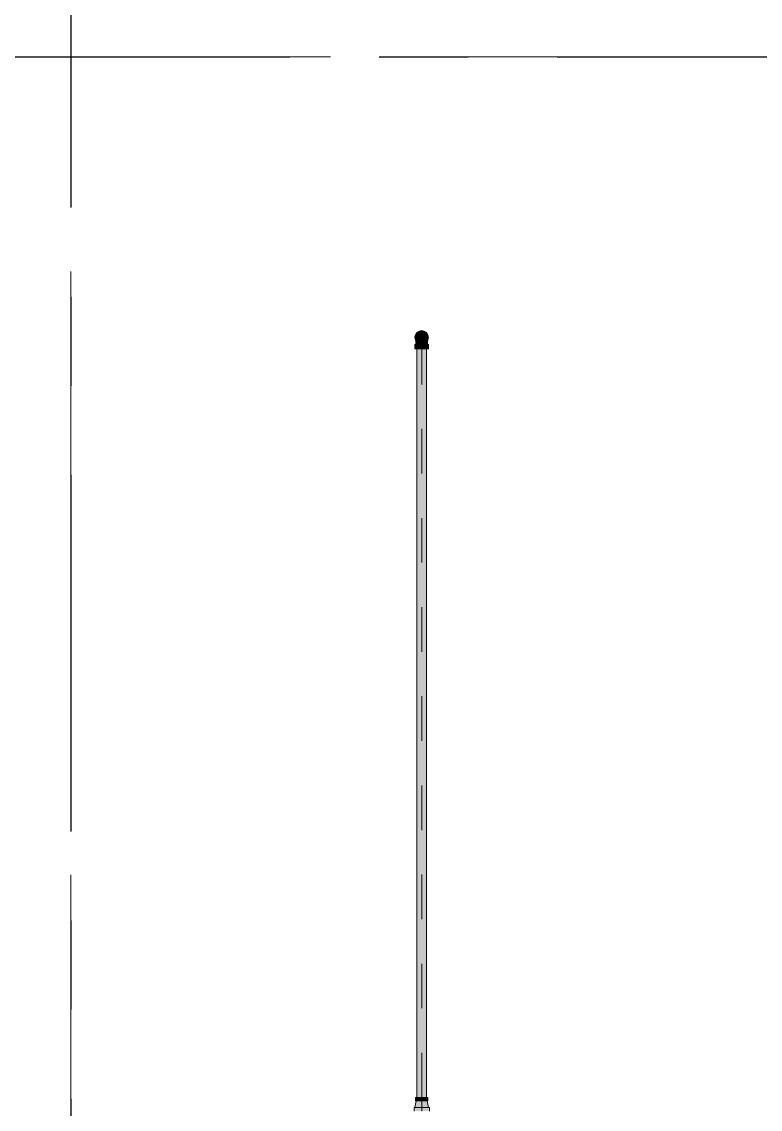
# Model space of a CAD drawing. Header units: millimetres. Extents: x -4000 to 187956, y -58990 to 162485.
# Drawn here: x 12825 to 15456, y 136700 to 140575 of the extents above; entities that cross this region are included whole.
import ezdxf

# ---------------------------------------------------------------- set-up
doc = ezdxf.new("R2010")
doc.units = ezdxf.units.MM
for name, pattern in [('Dash 1_16_', [317.5, 158.75, -158.75]), ('Grid Line', [2222.5, 1270, -317.5, 317.5, -317.5]), ('Grid Line 12_5mm', [2150, 1250, -300, 300, -300])]:
    doc.linetypes.add(name, pattern=pattern)
for name, color, linetype, lineweight in [('F-SPRN', 3, 'Continuous', 9), ('P-PIPE', 3, 'Continuous', 9), ('P-PIPE-CNTR', 3, 'Continuous', 9), ('S-GRID', 1, 'Continuous', 30)]:
    doc.layers.add(name, color=color, linetype=linetype, lineweight=lineweight)

# ---------------------------------------------------------------- blocks, each defined once
blk = doc.blocks.new('CMF2_NHAXUONG_A_rvt-1-FFS - TANG 1')
at = {"layer": 'S-GRID', "linetype": 'Grid Line 12_5mm', "lineweight": 9}
for p, q in [((13000, 161185.2), (13000, -16487.4)), ((13000, 161185.2), (13000, -16487.4)), ((-824.3, 140450), (183641.1, 140450))]:
    blk.add_line(p, q, dxfattribs=at)
blk = doc.blocks.new('Sprinkler_Up - DN20-V1034-FFS - TANG 1')
at = {"layer": 'F-SPRN', "transparency": 33554534}
for points in [[(-22.2, 0), (-3.9, 0.7), (-1.7, 2.9), (-1.2, 3.5), (-0.6, 4), (0.6, 4), (1.2, 3.5), (1.7, 2.9), (4.6, 0), (22.2, 0), (18, 13.1), (6.9, 21.2), (-6.9, 21.2), (-18, 13.1), (-20.5, 5.2)], [(0, -21.2), (6.9, -21.2), (18, -13.1), (22.2, 0), (3.9, -0.7), (1.7, -2.9), (1.2, -3.5), (0.6, -4), (-0.6, -4), (-1.2, -3.5), (-1.7, -2.9), (-4.6, 0), (-22.2, 0), (-18, -13.1), (-6.9, -21.2)], [(0, -16.7), (4.3, -16.1), (11.8, -11.8), (16.1, -4.3), (15, 6.3), (11.8, 11.8), (8.3, 14.4), (0, 16.7), (-4.3, 16.1), (-11.8, 11.8), (-16.1, 4.3), (-16.1, -4.3), (-11.8, -11.8), (-8.3, -14.4)], [(0, -15.6), (7.8, -13.5), (13.5, -7.8), (15.1, -4), (14.1, 6.3), (13.5, 7.8), (7.8, 13.5), (0, 15.6), (-7.8, 13.5), (-11, 11), (-15.1, 4), (-15.1, -4), (-11, -11), (-7.8, -13.5)], [(-10.9, -5.5), (-10.9, 5.4), (-14.5, 5.4), (-14.5, -5.5)], [(-7.7, -5.5), (-7.7, 5.4), (-10.9, 5.4), (-10.9, -5.5)], [(0, -5.5), (0, 5.4), (-7.7, 5.4), (-7.7, -5.5)], [(0, 0), (5.7, 0), (2.9, 4.9), (-2.9, 4.9), (-5.7, 0)], [(2.9, -4.9), (5.7, 0), (-5.7, 0), (-2.9, -4.9)], [(-4.6, 0), (4.6, 0), (0, 4.6)], [(0, -4.6), (4.6, 0), (-4.6, 0)], [(0, -2.6), (1.3, 0), (-1.8, 0)], [(-1.3, 0), (1.8, 0), (0, 2.6)], [(7.7, -5.5), (7.7, 5.4), (0, 5.4), (0, -5.5)], [(10.9, -5.5), (10.9, 5.4), (7.7, 5.4), (7.7, -5.5)], [(14.5, -5.5), (14.5, 5.4), (10.9, 5.4), (10.9, -5.5)]]:
    blk.add_hatch(color=1, dxfattribs=at).paths.add_polyline_path(points)
at = {"layer": 'F-SPRN', "color": 1}
for p, q in [((-11.5, 5.4), (-14.5, 5.4)), ((-14.5, 5.4), (-11.3, 5.4)), ((-14.5, 5.4), (-14.5, 3.7)), ((-14.5, 3.3), (-14.5, 0)), ((-11.5, 5.4), (-11.5, 4)), ((-10.9, 1.9), (-10.9, 3.6)), ((-10.8, 5.4), (-8, 5.4)), ((-8.1, 5.4), (-10.8, 5.4)), ((-8.1, 5.4), (-8.1, 2.8)), ((-8.1, 2.5), (-8.1, 0.7)), ((-7.7, 4.8), (-7.7, 2.7)), ((-7.7, 4.8), (-7.7, 2.7)), ((-7.7, 2.1), (-7.7, 0.5)), ((-7.7, 2.1), (-7.7, 0.5)), ((-6.7, 5.4), (-4.7, 5.4)), ((-5.8, 3.8), (-5.8, 2.2)), ((-2.1, 0), (-2.1, 0)), ((-2.1, 0), (-2.1, -0.1)), ((-0.6, 2), (-0.6, 2)), ((-0.5, 2), (-0.6, 2)), ((0, 2.1), (-0.1, 2.1)), ((2.1, 0.1), (2.1, 0.2)), ((2.1, 0), (2.1, 0.1)), ((2.1, 0), (2.1, 0)), ((4.7, 5.4), (6.5, 5.4)), ((7.7, 5.4), (10.8, 5.4)), ((7.7, 5.2), (7.7, 2.7)), ((7.7, 5.2), (7.7, 2.7)), ((7.7, 2.3), (7.7, 0.5)), ((7.7, 2.3), (7.7, 0.5)), ((10.8, 5.4), (8.1, 5.4)), ((8.1, 5.4), (8.1, 2.8)), ((8.1, 2.5), (8.1, 0.4)), ((10.9, 5.4), (14.5, 5.4)), ((10.9, 3.6), (10.9, 0.2)), ((14.5, 5.4), (11.5, 5.4)), ((11.5, 5.4), (11.5, 4)), ((11.5, 3), (11.5, 0.2)), ((14.5, 5.4), (14.5, -5.5)), ((-14.5, -1.3), (-14.5, -3.7)), ((-11.1, -5.5), (-14.5, -5.5)), ((-14.5, -5.5), (-11.5, -5.5)), ((-10.9, -2.6), (-10.9, -1.3)), ((-10.8, -5.5), (-8.1, -5.5)), ((-7.8, -5.5), (-10.8, -5.5)), ((-8.1, -4.2), (-8.1, -5.5)), ((-7.7, -2.7), (-7.7, -4)), ((-7.7, -2.7), (-7.7, -4)), ((-7, -5.5), (-5.8, -5.5)), ((-4.8, -5.5), (-7, -5.5)), ((-5.8, -2.3), (-5.8, -3.8)), ((0, -2.1), (0.1, -2.1)), ((7, -5.5), (4.8, -5.5)), ((5.8, -2.2), (5.8, -3.8)), ((5.8, -5.5), (7, -5.5)), ((7.7, -0.5), (7.7, -2.3)), ((7.7, -0.5), (7.7, -2.3)), ((7.7, -2.7), (7.7, -5.4)), ((7.7, -2.7), (7.7, -5.4)), ((10.8, -5.5), (7.7, -5.5)), ((8.1, -0.4), (8.1, -2.5)), ((8.1, -2.8), (8.1, -5.5)), ((8.1, -5.5), (10.8, -5.5)), ((10.9, -0.2), (10.9, -3.6)), ((14.5, -5.5), (10.9, -5.5)), ((11.5, -0.2), (11.5, -3)), ((11.5, -4), (11.5, -5.5)), ((11.5, -5.5), (14.5, -5.5))]:
    blk.add_line(p, q, dxfattribs=at)
at = {"layer": 'F-SPRN', "color": 1, "flags": 128}
for points in [[(-1.9, 0.9), (-1.9, 0.8), (-1.9, 0.8), (-2, 0.7), (-2, 0.6), (-2, 0.5), (-2, 0.5), (-2, 0.4), (-2.1, 0.3), (-2.1, 0.2), (-2.1, 0.1), (-2.1, 0)], [(-1.8, 1.1), (-1.8, 1), (-1.9, 0.9)], [(-0.6, 2), (-0.7, 2), (-0.8, 1.9), (-0.9, 1.9), (-0.9, 1.9), (-1, 1.8), (-1.1, 1.8), (-1.2, 1.7), (-1.2, 1.7), (-1.3, 1.6), (-1.4, 1.6), (-1.4, 1.5), (-1.5, 1.5), (-1.5, 1.4), (-1.6, 1.3), (-1.6, 1.3), (-1.7, 1.2), (-1.7, 1.1), (-1.8, 1.1)], [(-0.1, 2.1), (-0.1, 2.1), (-0.2, 2.1), (-0.3, 2.1), (-0.4, 2), (-0.5, 2)], [(0.6, 2), (0.5, 2), (0.4, 2), (0.4, 2), (0.3, 2.1), (0.2, 2.1), (0.1, 2.1), (0, 2.1)], [(2, 0.7), (1.9, 0.7), (1.9, 0.8), (1.9, 0.9), (1.8, 1), (1.8, 1), (1.8, 1.1), (1.7, 1.2), (1.7, 1.2), (1.6, 1.3), (1.6, 1.4), (1.5, 1.4), (1.4, 1.5), (1.4, 1.5), (1.3, 1.6), (1.3, 1.7), (1.2, 1.7), (1.1, 1.7), (1.1, 1.8), (1, 1.8), (0.9, 1.9), (0.8, 1.9), (0.8, 1.9), (0.7, 2), (0.6, 2)], [(2.1, 0.2), (2.1, 0.2), (2.1, 0.3), (2, 0.4), (2, 0.5), (2, 0.6), (2, 0.7)], [(-2.1, -0.1), (-2.1, -0.2), (-2.1, -0.2), (-2.1, -0.3)], [(-2.1, -0.3), (-2, -0.4), (-2, -0.5), (-2, -0.6), (-2, -0.7), (-1.9, -0.7), (-1.9, -0.8), (-1.9, -0.9), (-1.8, -1), (-1.8, -1), (-1.8, -1.1), (-1.7, -1.2), (-1.7, -1.2), (-1.6, -1.3), (-1.6, -1.4), (-1.5, -1.4), (-1.4, -1.5), (-1.4, -1.5), (-1.3, -1.6), (-1.3, -1.7), (-1.2, -1.7), (-1.1, -1.7), (-1.1, -1.8), (-1, -1.8), (-0.9, -1.9), (-0.8, -1.9), (-0.8, -1.9), (-0.7, -2), (-0.6, -2), (-0.5, -2), (-0.4, -2), (-0.4, -2), (-0.3, -2.1), (-0.2, -2.1), (-0.1, -2.1), (0, -2.1)], [(0.1, -2.1), (0.1, -2.1), (0.2, -2.1), (0.3, -2.1), (0.4, -2), (0.5, -2), (0.6, -2), (0.6, -2), (0.7, -2), (0.8, -1.9), (0.9, -1.9), (0.9, -1.9), (1, -1.8), (1.1, -1.8), (1.2, -1.7), (1.2, -1.7), (1.3, -1.6), (1.4, -1.6), (1.4, -1.5), (1.5, -1.5), (1.5, -1.4), (1.6, -1.3), (1.6, -1.3), (1.7, -1.2), (1.7, -1.1), (1.8, -1.1), (1.8, -1), (1.9, -0.9), (1.9, -0.8), (1.9, -0.8), (2, -0.7), (2, -0.6), (2, -0.5), (2, -0.5), (2, -0.4), (2.1, -0.3), (2.1, -0.2), (2.1, -0.1), (2.1, 0)]]:
    blk.add_lwpolyline(points, dxfattribs=at)
at = {"layer": 'F-SPRN', "color": 1}
for radius, start, end in [(22.2, 360, 180), (21.9, 165.6773, 179.2615), (21.9, 144.7698, 162.401), (21.9, 126.6942, 143.2701), (16.7, 167.6802, 180), (16.7, 167.6802, 180), (16.7, 157.6142, 164.9693), (16.7, 157.6142, 164.9693), (15.6, 166.4265, 180), (15.6, 166.4265, 180), (15.6, 156.3845, 165), (15.6, 156.3845, 165), (16.7, 136.7213, 149.931), (16.7, 136.7213, 149.931), (15.6, 150.9409, 156.0102), (15.6, 150.9409, 156.0102), (15.6, 138.4214, 150), (15.6, 138.4214, 150), (21.9, 108.2621, 125.7507), (16.7, 121.4181, 130.5751), (16.7, 121.4181, 130.5751), (15.6, 120.5262, 133.2078), (15.6, 120.5262, 133.2078), (16.7, 106.5995, 120), (16.7, 106.5995, 120), (15.6, 114.4363, 119.9813), (15.6, 114.4363, 119.9813), (21.9, 99.348, 107.901), (4.63, 155.7832, 180), (4.63, 155.7832, 180), (16.7, 96.4143, 105), (16.7, 96.4143, 105), (4.63, 109.0192, 138.2703), (4.63, 109.0192, 138.2703), (21.9, 90.145, 98.8503), (15.6, 95.5762, 100.6843), (15.6, 95.5762, 100.6843), (2.56, 109.0192, 168.8278), (2.56, 109.0192, 168.8278), (2.04, 109.0192, 180), (16.7, 83.0684, 90), (16.7, 83.0684, 90), (4.63, 17.9592, 90), (4.63, 17.9592, 90), (3.81, 57.0577, 90), (2.56, 14.5599, 90), (2.56, 14.5599, 90), (2.04, 10.4703, 90), (21.9, 72.5583, 89.4624), (15.6, 75.573, 80.5892), (15.6, 75.573, 80.5892), (3.81, 16.1605, 43.8358), (15.6, 67.5614, 74.5481), (15.6, 67.5614, 74.5481), (16.7, 60, 75), (16.7, 60, 75), (15.6, 60.0187, 65.5637), (15.6, 60.0187, 65.5637), (21.9, 54.2493, 71.7379), (15.6, 46.7922, 60), (15.6, 46.7922, 60), (16.7, 49.4249, 58.5819), (16.7, 49.4249, 58.5819), (15.6, 30, 41.5786), (15.6, 30, 41.5786), (16.7, 30, 43.2787), (16.7, 30, 43.2787), (21.9, 36.7299, 53.3058), (15.6, 23.9898, 29.5646), (15.6, 23.9898, 29.5646), (15.6, 15, 23.6155), (15.6, 15, 23.6155), (15.6, 360, 13.6618), (15.6, 0, 13.6618), (16.7, 15, 22.3858), (16.7, 15, 22.3858), (16.7, 360, 12.3198), (16.7, 0, 12.3198), (21.9, 17.599, 35.2302), (21.9, 0.7385, 14.3227), (22.2, 180, 360), (21.9, 180.7385, 194.3227), (21.9, 195.1849, 215.2302), (21.9, 216.7299, 233.3058), (16.7, 180, 192.3198), (16.7, 180, 192.3198), (16.7, 195.0307, 204.6121), (16.7, 195.0307, 204.6121), (15.6, 181.9082, 193.6618), (15.6, 181.9082, 193.6618), (15.6, 197.3339, 209.5646), (15.6, 197.3339, 209.5646), (16.7, 210.069, 223.2787), (16.7, 210.069, 223.2787), (15.6, 212.5472, 221.5786), (15.6, 212.5472, 221.5786), (21.9, 234.2493, 251.7379), (16.7, 229.4249, 238.5819), (16.7, 229.4249, 238.5819), (15.6, 233.795, 240), (15.6, 233.795, 240), (16.7, 240, 255), (16.7, 240, 255), (15.6, 240.0187, 254.5481), (15.6, 240.0187, 254.5481), (21.9, 252.5583, 269.4624), (4.63, 197.9592, 0), (4.63, 197.9592, 360), (15.6, 255, 267.64), (15.6, 255, 267.64), (3.81, 196.1605, 360), (2.56, 191.1677, 0), (2.56, 191.1677, 360), (2.04, 190.4703, 0), (16.7, 263.0684, 270), (16.7, 263.0684, 270), (21.9, 270.145, 278.8503), (15.6, 275.5762, 280.6843), (15.6, 275.5762, 280.6843), (16.7, 276.4143, 285), (16.7, 276.4143, 285), (21.9, 279.348, 287.901), (16.7, 286.5995, 300), (16.7, 286.5995, 300), (15.6, 294.4363, 299.9813), (15.6, 294.4363, 299.9813), (21.9, 288.2621, 305.7507), (15.6, 300, 313.2078), (15.6, 300, 313.2078), (16.7, 301.4181, 310.5751), (16.7, 301.4181, 310.5751), (15.6, 318.4214, 330), (15.6, 318.4214, 330), (16.7, 316.7213, 330), (16.7, 316.7213, 330), (21.9, 306.6942, 323.2701), (15.6, 330.4354, 345), (15.6, 330.4354, 336.3845), (15.6, 339.6139, 345), (15.6, 346.3382, 360), (15.6, 346.3382, 360), (16.7, 335.3879, 345), (16.7, 335.3879, 345), (16.7, 347.6802, 360), (16.7, 347.6802, 360), (21.9, 324.7698, 344.8151), (21.9, 345.6773, 359.2615)]:
    blk.add_arc((0, 0), radius, start, end, dxfattribs=at)
blk = doc.blocks.new('Steel_Elbow_Threaded_HoaPhat - Standard-V962-FFS - TANG 1')
at = {"layer": 'P-PIPE', "lineweight": 13, "transparency": 33554534}
for points in [[(51750, 139426), (51756.2, 139426.8), (51762.1, 139429.2), (51767.1, 139433), (51770.9, 139438), (51773.3, 139443.8), (51774.1, 139450.1), (51773.3, 139456.4), (51770.9, 139462.1), (51767.1, 139467.1), (51762.1, 139471), (51756.2, 139473.4), (51750, 139474.2), (51743.8, 139473.4), (51737.9, 139471), (51733, 139467.1), (51729.1, 139462.1), (51726.7, 139456.3), (51725.9, 139450.1), (51726.7, 139443.8), (51729.1, 139438), (51733, 139433), (51737.9, 139429.2), (51743.8, 139426.8)], [(51733, 139409.5), (51750, 139409.5), (51750, 139424.7), (51725.9, 139424.7), (51726.7, 139409.5), (51729.1, 139409.5)], [(51774.1, 139409.5), (51773.3, 139424.7), (51750, 139424.7), (51750, 139409.5), (51773.3, 139409.5)]]:
    blk.add_hatch(color=1, dxfattribs=at).paths.add_polyline_path(points)
h = blk.add_hatch(color=1, dxfattribs=at)
h.paths.add_polyline_path([(51733.1, 139434.9), (51730.5, 139439.5), (51731.4, 139435.6)])
h.paths.add_polyline_path([(51730.4, 139424.7), (51750, 139424.7), (51750, 139428.9), (51742.8, 139430.2), (51744.1, 139428.3), (51736.6, 139433), (51732.6, 139437.1), (51733.8, 139431.9), (51731.4, 139435.6), (51729.1, 139441.6), (51729.4, 139433), (51730.5, 139433.3), (51730.6, 139429.2), (51729.3, 139428.9)])
h = blk.add_hatch(color=1, dxfattribs=at)
h.paths.add_polyline_path([(51757.2, 139430.2), (51759.7, 139430.2), (51755.9, 139428.3)])
h.paths.add_polyline_path([(51768.3, 139424.7), (51769.7, 139428.5), (51769.9, 139435.9), (51770.2, 139440), (51768.8, 139439.5), (51762.8, 139432.6), (51757.2, 139430.2), (51750, 139428.9), (51750, 139424.7), (51766, 139424.7)])
h.paths.add_polyline_path([(51765.7, 139433.4), (51766.1, 139435.6), (51768.2, 139436.4)])
at = {"layer": 'P-PIPE', "color": 20, "lineweight": 13}
for p, q in [((51728.9, 139450.1), (51728.9, 139450.1)), ((51728.9, 139442.9), (51728.9, 139443.6)), ((51728.9, 139442.2), (51728.9, 139442.9)), ((51729, 139452.6), (51729.1, 139453.5)), ((51729.5, 139455.1), (51729.7, 139455.9)), ((51733, 139462.7), (51733.6, 139463.4)), ((51734.7, 139464.7), (51735.3, 139465.3)), ((51736.5, 139466.4), (51737.2, 139466.9)), ((51737.2, 139466.9), (51737.9, 139467.4)), ((51739.3, 139468.3), (51740, 139468.7)), ((51741.6, 139469.5), (51742.3, 139469.8)), ((51742.3, 139469.8), (51743.1, 139470.1)), ((51749.8, 139471.2), (51750, 139471.2)), ((51752.5, 139471.1), (51753.4, 139471)), ((51761.2, 139468), (51761.9, 139467.5)), ((51764.6, 139465.4), (51765.2, 139464.8)), ((51766.3, 139463.6), (51766.8, 139462.9)), ((51766.8, 139462.9), (51767.3, 139462.2)), ((51767.3, 139462.2), (51767.8, 139461.5)), ((51767.8, 139461.5), (51768.2, 139460.8)), ((51768.2, 139460.8), (51768.7, 139460.1)), ((51768.7, 139460.1), (51769, 139459.3)), ((51769, 139459.3), (51769.4, 139458.5)), ((51770.3, 139456.2), (51770.5, 139455.3)), ((51770.8, 139453.7), (51771, 139452.8)), ((51771.1, 139451.2), (51771.1, 139450.3)), ((51771.1, 139450.3), (51771.2, 139450.1)), ((51771.2, 139450.1), (51771.2, 139450.1)), ((51771.2, 139445.1), (51771.2, 139444.4)), ((51771.2, 139444.4), (51771.2, 139443.8)), ((51771.2, 139443.8), (51771.2, 139443.1)), ((51725.9, 139424.7), (51725.9, 139409.5)), ((51730.3, 139424.7), (51725.9, 139424.7)), ((51750, 139424.7), (51725.9, 139424.7)), ((51725.9, 139409.5), (51733, 139409.5)), ((51725.9, 139409.5), (51750, 139409.5)), ((51728.9, 139439), (51728.9, 139439.8)), ((51728.9, 139438.2), (51728.9, 139439)), ((51728.9, 139424.7), (51742.8, 139424.7)), ((51730.1, 139424.7), (51731.7, 139424.7)), ((51733, 139424.7), (51730.3, 139424.7)), ((51731.7, 139424.7), (51732.8, 139424.7)), ((51733.8, 139424.7), (51736.4, 139424.7)), ((51733.8, 139409.5), (51737.9, 139409.5)), ((51742.7, 139424.7), (51734, 139424.7)), ((51736.4, 139424.7), (51742.8, 139424.7)), ((51738.2, 139409.5), (51750, 139409.5)), ((51743.7, 139424.7), (51750, 139424.7)), ((51743.7, 139424.7), (51750, 139424.7)), ((51750, 139424.7), (51743.8, 139424.7)), ((51756.2, 139424.7), (51750, 139424.7)), ((51774.1, 139424.7), (51750, 139424.7)), ((51750, 139424.7), (51756.3, 139424.7)), ((51750, 139424.7), (51756.3, 139424.7)), ((51750, 139409.5), (51761.8, 139409.5)), ((51750, 139409.5), (51774.1, 139409.5)), ((51757.2, 139424.7), (51763.6, 139424.7)), ((51757.2, 139424.7), (51771.2, 139424.7)), ((51766, 139424.7), (51757.3, 139424.7)), ((51762.1, 139409.5), (51766.2, 139409.5)), ((51763.6, 139424.7), (51766.2, 139424.7)), ((51768.5, 139424.7), (51767.1, 139424.7)), ((51767.1, 139409.5), (51774.1, 139409.5)), ((51767.2, 139424.7), (51768.3, 139424.7)), ((51774.1, 139424.7), (51768.5, 139424.7)), ((51771.2, 139439.2), (51771.2, 139438.4)), ((51774.1, 139409.5), (51774.1, 139424.7))]:
    blk.add_line(p, q, dxfattribs=at)
at = {"layer": 'P-PIPE', "color": 20, "lineweight": 13, "flags": 128}
for points in [[(51728.9, 139450.1), (51728.9, 139450.9), (51728.9, 139451.8), (51729, 139452.6)], [(51728.9, 139449.7), (51728.9, 139449.9), (51728.9, 139450), (51728.9, 139450.1)], [(51728.9, 139449.3), (51728.9, 139449.5), (51728.9, 139449.7)], [(51728.9, 139448.4), (51728.9, 139448.7), (51728.9, 139449), (51728.9, 139449.3)], [(51728.9, 139447.5), (51728.9, 139448), (51728.9, 139448.4)], [(51728.9, 139446.1), (51728.9, 139446.6), (51728.9, 139447.1), (51728.9, 139447.5)], [(51728.9, 139444.9), (51728.9, 139445.5), (51728.9, 139446.1)], [(51728.9, 139443.6), (51728.9, 139444.3), (51728.9, 139444.9)], [(51728.9, 139439.8), (51728.9, 139440.6), (51728.9, 139441.4), (51728.9, 139442.2)], [(51729.1, 139453.5), (51729.3, 139454.3), (51729.5, 139455.1)], [(51729.7, 139455.9), (51729.9, 139456.7), (51730.2, 139457.5), (51730.5, 139458.3), (51730.9, 139459.1), (51731.2, 139459.9)], [(51731.2, 139459.9), (51731.6, 139460.6), (51732.1, 139461.3)], [(51732.1, 139461.3), (51732.5, 139462), (51733, 139462.7)], [(51733.6, 139463.4), (51734.1, 139464), (51734.7, 139464.7)], [(51735.3, 139465.3), (51735.9, 139465.8), (51736.5, 139466.4)], [(51737.9, 139467.4), (51738.6, 139467.9), (51739.3, 139468.3)], [(51740, 139468.7), (51740.8, 139469.1), (51741.6, 139469.5)], [(51743.1, 139470.1), (51743.9, 139470.3), (51744.8, 139470.6)], [(51744.8, 139470.6), (51745.6, 139470.8), (51746.4, 139470.9)], [(51746.4, 139470.9), (51747.2, 139471.1), (51748.1, 139471.1)], [(51748.1, 139471.1), (51748.9, 139471.2), (51749.8, 139471.2)], [(51750, 139471.2), (51750.8, 139471.2), (51751.7, 139471.2), (51752.5, 139471.1)], [(51753.4, 139471), (51754.2, 139470.8), (51755, 139470.6)], [(51755, 139470.6), (51755.8, 139470.4), (51756.7, 139470.2)], [(51756.7, 139470.2), (51757.5, 139469.9), (51758.2, 139469.6), (51759, 139469.2), (51759.8, 139468.8)], [(51759.8, 139468.8), (51760.5, 139468.4), (51761.2, 139468)], [(51761.9, 139467.5), (51762.6, 139467.1), (51763.3, 139466.5)], [(51763.3, 139466.5), (51763.9, 139466), (51764.6, 139465.4)], [(51765.2, 139464.8), (51765.8, 139464.2), (51766.3, 139463.6)], [(51769.4, 139458.5), (51769.7, 139457.8), (51770, 139457), (51770.3, 139456.2)], [(51770.5, 139455.3), (51770.7, 139454.5), (51770.8, 139453.7)], [(51771, 139452.8), (51771.1, 139452), (51771.1, 139451.2)], [(51771.2, 139450.1), (51771.2, 139450), (51771.2, 139449.9), (51771.2, 139449.8), (51771.2, 139449.6)], [(51771.2, 139449.6), (51771.2, 139449.4), (51771.2, 139449.1)], [(51771.2, 139449.1), (51771.2, 139448.8), (51771.2, 139448.5), (51771.2, 139448.1)], [(51771.2, 139448.1), (51771.2, 139447.7), (51771.2, 139447.2)], [(51771.2, 139447.2), (51771.2, 139446.7), (51771.2, 139446.2)], [(51771.2, 139446.2), (51771.2, 139445.6), (51771.2, 139445.1)], [(51771.2, 139443.1), (51771.2, 139442.4), (51771.2, 139441.6), (51771.2, 139440.9), (51771.2, 139440.1), (51771.2, 139439.2)], [(51728.9, 139424.7), (51728.9, 139425.7), (51728.9, 139426.7), (51728.9, 139427.7), (51728.9, 139428.7), (51728.9, 139429.7), (51728.9, 139430.7), (51728.9, 139431.7), (51728.9, 139432.7), (51728.9, 139433.6), (51728.9, 139434.6), (51728.9, 139435.5), (51728.9, 139436.4), (51728.9, 139437.3), (51728.9, 139438.2)], [(51771.2, 139438.4), (51771.2, 139437.5), (51771.2, 139436.6), (51771.2, 139435.7), (51771.2, 139434.8), (51771.2, 139433.9), (51771.2, 139432.9), (51771.2, 139432), (51771.2, 139431), (51771.2, 139430), (51771.2, 139429), (51771.2, 139428), (51771.2, 139427), (51771.2, 139426), (51771.2, 139424.9), (51771.2, 139424.7)]]:
    blk.add_lwpolyline(points, dxfattribs=at)
at = {"layer": 'P-PIPE', "color": 20, "lineweight": 13}
for radius, start, end in [(24.1, 90, 270), (24.1, 165, 270), (24.1, 90, 164.8633), (24.1, 164.8633, 165), (21.1, 172.2328, 178.0289), (21.1, 181.9562, 187.2796), (21.1, 165.7343, 170), (21.1, 195.0335, 203.6422), (21.1, 154.6252, 162.3991), (21.1, 205.3678, 209.9924), (21.1, 150.0026, 154.1966), (21.1, 130, 141.5729), (21.1, 112.9314, 123.6981), (21.1, 99.9303, 104.963), (21.1, 91.1041, 98.9613), (24.1, 270, 90), (24.1, 270, 90), (21.1, 75.037, 90), (21.1, 54.2198, 67.6765), (21.1, 38.4271, 50), (21.1, 25.3748, 29.9974), (21.1, 330.0076, 334.6322), (21.1, 17.6009, 24.7351), (21.1, 336.3578, 344.9665), (21.1, 10, 14.2657), (21.1, 345.7465, 350), (21.1, 1.9711, 7.7672), (21.1, 352.7204, 358.0438), (21.1, 213.7408, 218.4146), (21.1, 218.9512, 230), (21.1, 234.1976, 239.9895), (21.1, 240.7988, 247.0623), (21.1, 255.0343, 270), (21.1, 270, 275.2662), (21.1, 279.9464, 284.9657), (21.1, 292.3295, 305.8024), (21.1, 310, 321.0488), (21.1, 321.5854, 326.2592)]:
    blk.add_arc((51750, 139450.1), radius, start, end, dxfattribs=at)
blk = doc.blocks.new('Steel_Transition_Threaded_HoaPhat - Standard-V963-FFS - TANG 1')
at = {"layer": 'P-PIPE', "lineweight": 13, "transparency": 33554534}
h = blk.add_hatch(color=1, dxfattribs=at)
h.paths.add_polyline_path([(51750, 139427.6), (51755.8, 139428.4), (51761.3, 139430.6), (51765.9, 139434.2), (51769.5, 139438.8), (51771.7, 139444.3), (51772.5, 139450.1), (51771.5, 139456.4), (51769.5, 139461.3), (51765.9, 139466), (51761.3, 139469.6), (51755.8, 139471.8), (51750, 139472.6), (51744.2, 139471.8), (51738.8, 139469.6), (51734.1, 139466), (51730.5, 139461.3), (51728.3, 139455.9), (51727.5, 139450.1), (51728.3, 139444.3), (51730.5, 139438.8), (51734.1, 139434.2), (51738.8, 139430.6), (51744.2, 139428.4)])
h.paths.add_polyline_path([(51750, 139430), (51744.8, 139430.7), (51740, 139432.7), (51735.8, 139435.9), (51732.6, 139440), (51730.6, 139444.9), (51729.9, 139450.1), (51731, 139456.4), (51732.6, 139460.1), (51735.8, 139464.3), (51740, 139467.5), (51744.8, 139469.5), (51750, 139470.2), (51755.2, 139469.5), (51760.1, 139467.5), (51764.2, 139464.3), (51769, 139456.4), (51769.4, 139455.3), (51770.1, 139450.1), (51769.4, 139444.9), (51767.4, 139440), (51764.2, 139435.9), (51760.1, 139432.7), (51755.2, 139430.7)])
for points in [[(51750, 139430), (51750, 139433.7), (51741.8, 139435.9), (51735.8, 139441.9), (51733.6, 139450.1), (51735.8, 139458.3), (51741.8, 139464.3), (51750, 139466.5), (51750, 139470.2), (51744.8, 139469.5), (51740, 139467.5), (51735.8, 139464.3), (51731, 139456.4), (51730.6, 139455.3), (51729.9, 139450.1), (51730.6, 139444.9), (51732.6, 139440), (51735.8, 139435.9), (51740, 139432.7), (51744.8, 139430.7)], [(51750, 139431.6), (51754.8, 139432.2), (51759.3, 139434.1), (51763.1, 139437), (51766, 139440.8), (51767.9, 139445.3), (51768.5, 139450.1), (51767.2, 139456.4), (51766, 139459.3), (51763.1, 139463.2), (51759.3, 139466.1), (51754.8, 139468), (51750, 139468.6), (51745.2, 139468), (51740.8, 139466.1), (51736.9, 139463.2), (51732.8, 139456.4), (51732.1, 139454.9), (51731.5, 139450.1), (51732.1, 139445.3), (51734, 139440.8), (51736.9, 139437), (51740.8, 139434.1), (51745.2, 139432.2)], [(51750, 139430), (51755.2, 139430.7), (51760.1, 139432.7), (51764.2, 139435.9), (51767.4, 139440), (51769.4, 139444.9), (51770.1, 139450.1), (51769, 139456.4), (51767.4, 139460.1), (51764.2, 139464.3), (51760.1, 139467.5), (51755.2, 139469.5), (51750, 139470.2), (51750, 139466.5), (51758.2, 139464.3), (51764.2, 139458.3), (51766.4, 139450.1), (51764.2, 139441.9), (51758.2, 139435.9), (51750, 139433.7)]]:
    blk.add_hatch(color=1, dxfattribs=at).paths.add_polyline_path(points)
at = {"layer": 'P-PIPE', "color": 20, "lineweight": 13}
for radius, start, end in [(22.5, 90, 270), (22.5, 90, 270), (20.1, 166.0499, 193.9501), (20.1, 161.6229, 165), (20.1, 197.2551, 210), (20.1, 150, 161.6229), (18.5, 166.5939, 193.4061), (18.5, 166.5939, 193.4061), (18.5, 159.9387, 165), (18.5, 159.9387, 165), (18.5, 195, 202.3768), (18.5, 195, 202.3768), (20.1, 128.8856, 148.1553), (16.4, 168.5467, 178.9063), (16.4, 184.8393, 191.4533), (18.5, 136.4297, 150), (18.5, 136.4297, 150), (18.5, 210, 223.5703), (18.5, 210, 223.5703), (16.4, 158.0319, 163.506), (16.4, 143.5463, 150), (16.4, 210.6635, 216.4537), (18.5, 123.4976, 133.2041), (18.5, 123.4976, 133.2041), (20.1, 109.6859, 125.0043), (16.4, 121.0738, 128.0319), (18.5, 106.819, 120), (18.5, 106.819, 120), (16.4, 115.1607, 120), (16.4, 107.4657, 111.9681), (20.1, 100.9975, 105), (18.5, 91.4353, 103.2046), (18.5, 91.4353, 103.2046), (16.4, 96.2132, 104.6042), (20.1, 90.5246, 98.5089), (22.5, 270, 90), (22.5, 270, 90), (18.5, 78.0986, 90), (18.5, 78.0986, 90), (20.1, 75.0607, 87.9279), (18.5, 60, 75), (18.5, 60, 75), (16.4, 66.9681, 72.9388), (20.1, 54.9957, 75), (16.4, 50.4733, 56.6389), (18.5, 46.7959, 56.5024), (18.5, 46.7959, 56.5024), (20.1, 31.8447, 51.1144), (16.4, 30, 38.0319), (18.5, 30, 43.5703), (18.5, 30, 43.5703), (18.5, 316.4297, 330), (18.5, 316.4297, 330), (16.4, 338.0319, 342.8691), (16.4, 353.5463, 8.0319), (18.5, 337.6232, 345), (18.5, 337.6232, 345), (20.1, 18.3771, 30), (18.5, 15, 20.0613), (18.5, 15, 20.0613), (20.1, 330, 342.7449), (18.5, 346.5939, 13.4061), (18.5, 346.5939, 13.4061), (20.1, 15, 18.3771), (20.1, 346.0499, 13.9501), (20.1, 211.8447, 231.1144), (18.5, 226.7959, 236.5024), (18.5, 226.7959, 236.5024), (20.1, 234.9957, 255), (16.4, 230.4733, 236.6389), (18.5, 240, 255), (18.5, 240, 255), (16.4, 240, 246.5955), (16.4, 250.3629, 255), (20.1, 255.0607, 267.9279), (18.5, 258.0986, 270), (18.5, 258.0986, 270), (16.4, 264.1652, 268.506), (20.1, 270.5246, 278.5089), (18.5, 271.4353, 283.2046), (18.5, 271.4353, 283.2046), (16.4, 276.2132, 283.9063), (20.1, 280.9975, 285), (16.4, 287.4657, 291.9681), (18.5, 286.819, 300), (18.5, 286.819, 300), (16.4, 293.4045, 300), (20.1, 289.6859, 305.0043), (18.5, 303.4976, 313.2041), (18.5, 303.4976, 313.2041), (20.1, 308.8856, 328.1553)]:
    blk.add_arc((51750, 139450.1), radius, start, end, dxfattribs=at)

msp = doc.modelspace()

# ---------------------------------------------------------------- block references
at = {"lineweight": 5}
msp.add_blockref('CMF2_NHAXUONG_A_rvt-1-FFS - TANG 1', (0, 0), dxfattribs=at)

# ---------------------------------------------------------------- next in the draw order: hatches: boundary and pattern name
at = {"layer": 'P-PIPE', "lineweight": 5, "transparency": 33554534}
for points in [[(14241.7, 139435.6), (14242.8, 139437.6), (14241.7, 139441.7), (14242.8, 139445.9), (14245.8, 139449), (14257.2, 139454.3), (14258.4, 139458.4), (14257.2, 139462.6), (14255.9, 139464.3), (14250, 139466.8), (14241.7, 139464.6), (14235.5, 139458.4), (14233.3, 139450.1), (14235.5, 139441.7), (14238.2, 139438.3)], [(14250, 136742.6), (14250, 139409.5), (14233.3, 139409.5), (14233.9, 136742.6), (14245.7, 136742.6)], [(14250, 136742.6), (14266.7, 136742.6), (14266.1, 139409.5), (14250, 139409.5), (14250, 136828.3)], [(14237.6, 136706.9), (14274.8, 136706.9), (14269.4, 136730.8), (14229.9, 136730.8), (14226.1, 136706.9), (14232.5, 136706.9)], [(14234.1, 136730.8), (14272.5, 136730.8), (14271.7, 136742.6), (14227.5, 136742.6), (14228.3, 136730.8), (14230.5, 136730.8)], [(14269.3, 136693.6), (14277.4, 136693.6), (14276.4, 136706.9), (14222.7, 136706.9), (14223.6, 136693.6), (14263.7, 136693.6)]]:
    msp.add_hatch(color=1, dxfattribs=at).paths.add_polyline_path(points)
at = {"layer": 'P-PIPE', "transparency": 33554534}
msp.add_hatch(color=1, dxfattribs=at).paths.add_polyline_path([(14250, 139433.4), (14258.4, 139435.6), (14261.8, 139438.3), (14266.1, 139445.8), (14266.1, 139454.4), (14261.8, 139461.9), (14258.4, 139464.6), (14250, 139466.8), (14245.7, 139466.2), (14238.2, 139461.9), (14233.9, 139454.4), (14233.9, 139445.8), (14238.2, 139438.3), (14241.7, 139435.6)])

# ---------------------------------------------------------------- next in the draw order: linework, layer by layer
at = {"layer": 'P-PIPE', "color": 20, "lineweight": 13}
for p, q in [((14233.3, 139409.5), (14233.3, 136742.6)), ((14237.9, 139409.5), (14233.3, 139409.5)), ((14261.8, 139409.5), (14238.2, 139409.5)), ((14266.7, 139409.5), (14262.1, 139409.5)), ((14266.7, 136742.6), (14266.7, 139409.5)), ((14229.9, 136730.8), (14225.2, 136706.9)), ((14227.5, 136742.6), (14227.5, 136730.8)), ((14233.2, 136742.6), (14227.5, 136742.6)), ((14272.5, 136742.6), (14227.5, 136742.6)), ((14227.5, 136730.8), (14272.5, 136730.8)), ((14227.5, 136730.8), (14229.8, 136730.8)), ((14230.6, 136730.8), (14244.2, 136730.8)), ((14233.3, 136742.6), (14233.9, 136742.6)), ((14234, 136742.6), (14238.2, 136742.6)), ((14238.1, 136742.6), (14234.1, 136742.6)), ((14238.7, 136742.6), (14261.3, 136742.6)), ((14261.3, 136742.6), (14238.8, 136742.6)), ((14244.8, 136730.8), (14255.2, 136730.8)), ((14255.8, 136730.8), (14269.4, 136730.8)), ((14261.8, 136742.6), (14266, 136742.6)), ((14265.9, 136742.6), (14261.9, 136742.6)), ((14266.1, 136742.6), (14266.7, 136742.6)), ((14272.5, 136742.6), (14266.8, 136742.6)), ((14274.8, 136706.9), (14270.1, 136730.8)), ((14270.2, 136730.8), (14272.5, 136730.8)), ((14272.5, 136730.8), (14272.5, 136742.6)), ((14222.7, 136706.9), (14222.7, 136693.6)), ((14225, 136706.9), (14222.7, 136706.9)), ((14277.4, 136706.9), (14222.7, 136706.9)), ((14242.9, 136706.9), (14226.3, 136706.9)), ((14256.4, 136706.9), (14243.6, 136706.9)), ((14273.7, 136706.9), (14257.1, 136706.9)), ((14277.4, 136706.9), (14275, 136706.9)), ((14277.4, 136693.6), (14277.4, 136706.9))]:
    msp.add_line(p, q, dxfattribs=at)
at = {"layer": 'P-PIPE', "color": 1}
for centre, radius, start, end in [((14250, 139450.1), 16.7, 170.1108, 177.203), ((14250, 139450.1), 16.7, 182.797, 189.8892), ((14250, 139450.1), 16.7, 190.2154, 195.2487), ((14250, 139450.1), 16.7, 157.579, 164.2722), ((14250, 139441.7), 8.35, 172.0327, 181.5407), ((14250, 139441.7), 8.35, 131.0366, 150), ((14250, 139441.7), 8.35, 115.6806, 125.5287), ((14250, 139441.7), 8.35, 100.6842, 114.0387), ((14250, 139441.7), 8.35, 90, 100.6842), ((14250, 139458.4), 8.35, 270, 280.6842), ((14250, 139458.4), 8.35, 69.0027, 79.2369), ((14250, 139458.4), 8.35, 316.3183, 330), ((14250, 139458.4), 8.35, 20.1285, 29.0413), ((14250, 139458.4), 8.35, 8.0385, 17.9918), ((14250, 139458.4), 8.35, 352.2824, 1.6717), ((14250, 139450.1), 16.7, 46.0317, 57.203), ((14250, 139450.1), 16.7, 39.3092, 45.2846), ((14250, 139450.1), 16.7, 32.3031, 39.2955), ((14250, 139450.1), 16.7, 26.1093, 31.0974), ((14250, 139450.1), 16.7, 328.9026, 336.686), ((14250, 139450.1), 16.7, 16.9375, 22.421), ((14250, 139450.1), 16.7, 337.2636, 343.0625), ((14250, 139450.1), 16.7, 4.3093, 9.8892), ((14250, 139450.1), 16.7, 231.8726, 237.203), ((14250, 139441.7), 8.35, 199.9004, 209.0413), ((14250, 139441.7), 8.35, 226.6998, 237.8461), ((14250, 139441.7), 8.35, 249.0027, 259.2369), ((14250, 139450.1), 16.7, 264.6626, 273.5288), ((14250, 139450.1), 16.7, 308.1274, 313.9683), ((14250, 139450.1), 16.7, 314.7154, 320.6908)]:
    msp.add_arc(centre, radius, start, end, dxfattribs=at)
at = {"layer": 'P-PIPE-CNTR', "color": 1, "linetype": 'Dash 1_16_'}
for p, q in [((14225, 139450.1), (14227.5, 139450.1)), ((14227.8, 139450.1), (14231.5, 139450.1)), ((14231.5, 139450.1), (14233.3, 139450.1)), ((14236.9, 139450.1), (14240.4, 139450.1)), ((14240.4, 139450.1), (14242.3, 139450.1)), ((14245.4, 139450.1), (14247.6, 139450.1)), ((14248.7, 139450.1), (14250, 139450.1)), ((14250, 139472.6), (14250, 139475.1)), ((14250, 139471.2), (14250, 139472.6)), ((14250, 139468.6), (14250, 139470.2)), ((14250, 139463.6), (14250, 139465.2)), ((14250, 139459.8), (14250, 139462.6)), ((14250, 139456.4), (14250, 139459.1)), ((14250, 139452.6), (14250, 139454.3)), ((14250, 139450.1), (14250, 139452.1)), ((14250, 139448), (14250, 139450.1)), ((14250, 139450.1), (14251.3, 139450.1)), ((14250, 139445.9), (14250, 139447.5)), ((14250, 139441.1), (14250, 139444.6)), ((14250, 139438.1), (14250, 139440.4)), ((14251.8, 139450.1), (14254.6, 139450.1)), ((14255.7, 139450.1), (14263.5, 139450.1)), ((14266.4, 139450.1), (14268.5, 139450.1)), ((14268.5, 139450.1), (14272.2, 139450.1)), ((14272.5, 139450.1), (14275, 139450.1)), ((14250, 139435), (14250, 139436.5)), ((14250, 139432.2), (14250, 139433.4)), ((14250, 139430), (14250, 139431.6)), ((14250, 139427.6), (14250, 139428.9)), ((14250, 139425.1), (14250, 139427.6)), ((14250, 136742.6), (14250, 139409.5)), ((14250, 136742.6), (14250, 139409.5))]:
    msp.add_line(p, q, dxfattribs=at)
at = {"layer": 'P-PIPE-CNTR', "color": 20, "lineweight": 13}
for p, q in [((14250, 139449.5), (14250, 139450.1)), ((14250, 139447.7), (14250, 139449.2)), ((14250, 139442.6), (14250, 139446)), ((14250, 139441.4), (14250, 139442.6)), ((14250, 139438.8), (14250, 139440.8)), ((14250, 139435.7), (14250, 139437.2)), ((14250, 139432.9), (14250, 139434.1)), ((14250, 139430.5), (14250, 139432.2)), ((14250, 139428), (14250, 139429.4)), ((14250, 139426.1), (14250, 139427.9)), ((14250, 139424.7), (14250, 139426.1)), ((14250, 139409.5), (14250, 139424.7)), ((14250, 136693.6), (14250, 136742.6))]:
    msp.add_line(p, q, dxfattribs=at)
at = {"layer": 'S-GRID', "linetype": 'Grid Line'}
for p, q in [((13000, 161185.2), (13000, -16487.4)), ((-824.3, 140450), (183641.1, 140450))]:
    msp.add_line(p, q, dxfattribs=at)

# ---------------------------------------------------------------- next in the draw order: block references
at = {"layer": 'F-SPRN', "color": 1}
msp.add_blockref('Sprinkler_Up - DN20-V1034-FFS - TANG 1', (14250, 139450.1), dxfattribs=at)
at = {"layer": 'P-PIPE', "color": 20, "lineweight": 13}
for name in ['Steel_Elbow_Threaded_HoaPhat - Standard-V962-FFS - TANG 1', 'Steel_Transition_Threaded_HoaPhat - Standard-V963-FFS - TANG 1']:
    msp.add_blockref(name, (-37500, 0), dxfattribs=at)

doc.saveas('drawing.dxf')
